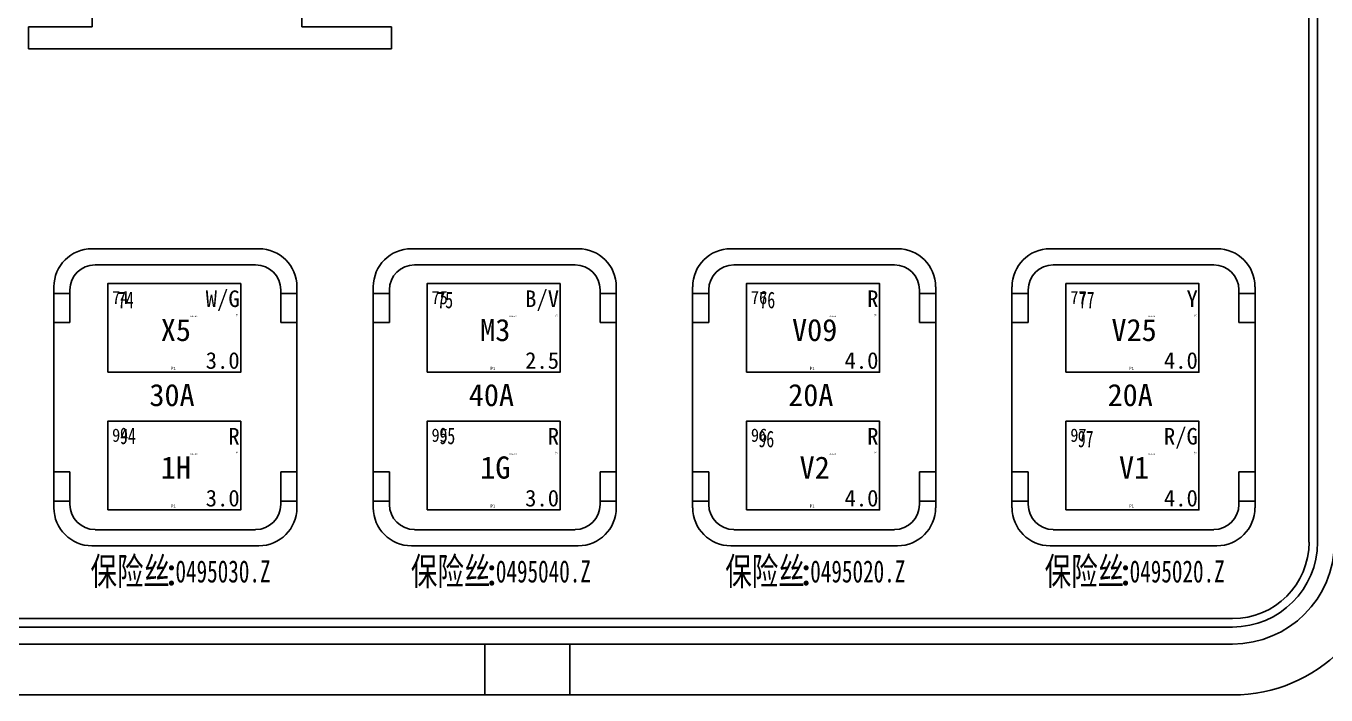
# Model space of a CAD drawing. Header units: millimetres. Extents: x -2653 to 6698, y -4403 to -42.
# Drawn here: x -1153.1 to -1035.9, y -838.9 to -778.5 of the extents above; entities that cross this region are included whole.
import ezdxf
from ezdxf.enums import TextEntityAlignment as Align

# ---------------------------------------------------------------- set-up
doc = ezdxf.new("R2010")
doc.units = ezdxf.units.MM
doc.header["$MEASUREMENT"] = 0
for name, color, linetype in [('文字', 3, 'Continuous'), ('轮廓线', 7, 'Continuous'), ('附件-供应商', 43, 'Continuous'), ('附件-名称', 53, 'Continuous'), ('附件-数量', 21, 'Continuous'), ('附件-编码', 52, 'Continuous')]:
    doc.layers.add(name, color=color, linetype=linetype)
for name, color, linetype, plot in [('附件-不打印', 2, 'Continuous', False), ('隐藏-剥皮长度', 2, 'Continuous', False), ('隐藏-加余量', 1, 'Continuous', False), ('隐藏-备注', 1, 'Continuous', False), ('隐藏-孔位', 1, 'Continuous', False), ('隐藏-对应端子', 2, 'Continuous', False), ('隐藏-规格', 1, 'Continuous', False), ('隐藏-辅助信息', 3, 'Continuous', False), ('隐藏-防水栓', 2, 'Continuous', False)]:
    doc.layers.add(name, color=color, linetype=linetype, plot=plot)
doc.styles.add('CL', font='', dxfattribs={"height": 2})
doc.styles.get("Standard").update_dxf_attribs({"font": 'txt', "bigfont": 'gbcbig.shx'})
doc.styles.add('灯泡', font='', dxfattribs={"width": 0.7})
doc.styles.get('CL').set_extended_font_data('SimSun')
doc.styles.get('灯泡').set_extended_font_data('NSimSun')

# ---------------------------------------------------------------- blocks, each defined once
blk = doc.blocks.new('BX22012-1成')
at = {"color": 0, "lineweight": -3}
for p, q in [((1204.68, 284), (1204.68, 76.12)), ((1205.45, 284), (1205.45, 76.11)), ((1089.21, 120.63), (1121.94, 120.63)), ((1197.79, 69.24), (863.72, 69.24)), ((1197.79, 68.47), (863.72, 68.47)), ((1197.79, 66.94), (863.72, 66.94)), ((1130.36, 62.34), (1066, 62.34)), ((1138.02, 62.34), (1197.79, 62.34))]:
    blk.add_line(p, q, dxfattribs=at)
at = {"color": 0, "lineweight": -3, "ltscale": 0.33495}
for p, q in [((1094.97, 136), (1094.97, 122.61)), ((1113.88, 136), (1113.88, 122.61))]:
    blk.add_line(p, q, dxfattribs=at)
at = {"color": 0, "lineweight": -3, "ltscale": 0.18975}
blk.add_line((1094.97, 122.61), (1089.21, 122.61), dxfattribs=at)
at = {"color": 0, "lineweight": -3, "ltscale": 0.0495}
for p, q in [((1089.21, 122.61), (1089.21, 120.63)), ((1121.94, 122.61), (1121.94, 120.63))]:
    blk.add_line(p, q, dxfattribs=at)
at = {"color": 0, "lineweight": -3, "ltscale": 0.2508}
blk.add_line((1121.94, 122.61), (1113.88, 122.61), dxfattribs=at)
at = {"color": 0, "lineweight": -3, "ltscale": 0.376201}
for p, q in [((1109.99, 102.6), (1094.94, 102.6)), ((1138.79, 102.6), (1123.74, 102.6)), ((1167.58, 102.6), (1152.54, 102.6)), ((1196.38, 102.6), (1181.34, 102.6)), ((1094.94, 75.8), (1109.99, 75.8)), ((1123.74, 75.8), (1138.79, 75.8)), ((1152.54, 75.8), (1167.58, 75.8)), ((1181.34, 75.8), (1196.38, 75.8))]:
    blk.add_line(p, q, dxfattribs=at)
at = {"color": 0, "lineweight": -3, "ltscale": 0.361996}
for p, q in [((1109.7, 101.15), (1095.22, 101.15)), ((1138.5, 101.15), (1124.02, 101.15)), ((1167.3, 101.15), (1152.82, 101.15)), ((1196.1, 101.15), (1181.62, 101.15)), ((1095.22, 77.25), (1109.7, 77.25)), ((1124.02, 77.25), (1138.5, 77.25)), ((1152.82, 77.25), (1167.3, 77.25)), ((1181.62, 77.25), (1196.1, 77.25))]:
    blk.add_line(p, q, dxfattribs=at)
at = {"color": 0, "lineweight": -3, "ltscale": 0.014851}
for p, q in [((1091.51, 99.17), (1091.51, 98.57)), ((1113.42, 98.57), (1113.42, 99.17)), ((1120.31, 99.17), (1120.31, 98.57)), ((1142.22, 98.57), (1142.22, 99.17)), ((1149.1, 99.17), (1149.1, 98.57)), ((1171.02, 98.57), (1171.02, 99.17)), ((1177.9, 99.17), (1177.9, 98.57)), ((1199.82, 98.57), (1199.82, 99.17))]:
    blk.add_line(p, q, dxfattribs=at)
at = {"color": 0, "lineweight": -3, "ltscale": 0.066}
for p, q in [((1091.51, 95.93), (1091.51, 98.57)), ((1092.96, 95.93), (1092.96, 98.57)), ((1111.97, 95.93), (1111.97, 98.57)), ((1113.42, 95.93), (1113.42, 98.57)), ((1120.31, 95.93), (1120.31, 98.57)), ((1121.76, 95.93), (1121.76, 98.57)), ((1140.77, 95.93), (1140.77, 98.57)), ((1142.22, 95.93), (1142.22, 98.57)), ((1149.1, 95.93), (1149.1, 98.57)), ((1150.56, 95.93), (1150.56, 98.57)), ((1169.56, 95.93), (1169.56, 98.57)), ((1171.02, 95.93), (1171.02, 98.57)), ((1177.9, 95.93), (1177.9, 98.57)), ((1179.36, 95.93), (1179.36, 98.57)), ((1198.36, 95.93), (1198.36, 98.57)), ((1199.82, 95.93), (1199.82, 98.57)), ((1091.51, 82.47), (1091.51, 79.83)), ((1092.96, 82.47), (1092.96, 79.83)), ((1111.97, 82.47), (1111.97, 79.83)), ((1113.42, 82.47), (1113.42, 79.83)), ((1120.31, 82.47), (1120.31, 79.83)), ((1121.76, 82.47), (1121.76, 79.83)), ((1140.77, 82.47), (1140.77, 79.83)), ((1142.22, 82.47), (1142.22, 79.83)), ((1149.1, 82.47), (1149.1, 79.83)), ((1150.56, 82.47), (1150.56, 79.83)), ((1169.56, 82.47), (1169.56, 79.83)), ((1171.02, 82.47), (1171.02, 79.83)), ((1177.9, 82.47), (1177.9, 79.83)), ((1179.36, 82.47), (1179.36, 79.83)), ((1198.36, 82.47), (1198.36, 79.83)), ((1199.82, 82.47), (1199.82, 79.83))]:
    blk.add_line(p, q, dxfattribs=at)
at = {"color": 0, "lineweight": -3, "ltscale": 0.036301}
for p, q in [((1091.51, 98.57), (1092.96, 98.57)), ((1120.31, 98.57), (1121.76, 98.57)), ((1149.1, 98.57), (1150.56, 98.57)), ((1177.9, 98.57), (1179.36, 98.57)), ((1091.51, 95.93), (1092.96, 95.93)), ((1120.31, 95.93), (1121.76, 95.93)), ((1149.1, 95.93), (1150.56, 95.93)), ((1177.9, 95.93), (1179.36, 95.93)), ((1092.96, 82.47), (1091.51, 82.47)), ((1121.76, 82.47), (1120.31, 82.47)), ((1150.56, 82.47), (1149.1, 82.47)), ((1179.36, 82.47), (1177.9, 82.47)), ((1092.96, 79.83), (1091.51, 79.83)), ((1121.76, 79.83), (1120.31, 79.83)), ((1150.56, 79.83), (1149.1, 79.83)), ((1179.36, 79.83), (1177.9, 79.83))]:
    blk.add_line(p, q, dxfattribs=at)
at = {"color": 0, "lineweight": -3, "ltscale": 0.007748}
for p, q in [((1092.96, 98.88), (1092.96, 98.57)), ((1111.97, 98.57), (1111.97, 98.88)), ((1121.76, 98.88), (1121.76, 98.57)), ((1140.77, 98.57), (1140.77, 98.88)), ((1150.56, 98.88), (1150.56, 98.57)), ((1169.56, 98.57), (1169.56, 98.88)), ((1179.36, 98.88), (1179.36, 98.57)), ((1198.36, 98.57), (1198.36, 98.88)), ((1092.96, 79.83), (1092.96, 79.52)), ((1111.97, 79.52), (1111.97, 79.83)), ((1121.76, 79.83), (1121.76, 79.52)), ((1140.77, 79.52), (1140.77, 79.83)), ((1150.56, 79.83), (1150.56, 79.52)), ((1169.56, 79.52), (1169.56, 79.83)), ((1179.36, 79.83), (1179.36, 79.52)), ((1198.36, 79.52), (1198.36, 79.83))]:
    blk.add_line(p, q, dxfattribs=at)
at = {"color": 0, "lineweight": -3, "ltscale": 0.036299}
for p, q in [((1111.97, 98.57), (1113.42, 98.57)), ((1140.77, 98.57), (1142.22, 98.57)), ((1169.56, 98.57), (1171.02, 98.57)), ((1198.36, 98.57), (1199.82, 98.57)), ((1111.97, 95.93), (1113.42, 95.93)), ((1140.77, 95.93), (1142.22, 95.93)), ((1169.56, 95.93), (1171.02, 95.93)), ((1198.36, 95.93), (1199.82, 95.93)), ((1113.42, 82.47), (1111.97, 82.47)), ((1142.22, 82.47), (1140.77, 82.47)), ((1171.02, 82.47), (1169.56, 82.47)), ((1199.82, 82.47), (1198.36, 82.47)), ((1113.42, 79.83), (1111.97, 79.83)), ((1142.22, 79.83), (1140.77, 79.83)), ((1171.02, 79.83), (1169.56, 79.83)), ((1199.82, 79.83), (1198.36, 79.83))]:
    blk.add_line(p, q, dxfattribs=at)
at = {"color": 0, "lineweight": -3, "ltscale": 0.3036}
for p, q in [((1091.51, 95.93), (1091.51, 83.79)), ((1120.31, 95.93), (1120.31, 83.79)), ((1149.1, 95.93), (1149.1, 83.79)), ((1177.9, 95.93), (1177.9, 83.79))]:
    blk.add_line(p, q, dxfattribs=at)
at = {"color": 0, "lineweight": -3, "ltscale": 0.032999}
for p, q in [((1113.42, 94.61), (1113.42, 95.93)), ((1142.22, 94.61), (1142.22, 95.93)), ((1171.02, 94.61), (1171.02, 95.93)), ((1199.82, 94.61), (1199.82, 95.93))]:
    blk.add_line(p, q, dxfattribs=at)
at = {"color": 0, "lineweight": -3, "ltscale": 0.303601}
for p, q in [((1113.42, 82.47), (1113.42, 94.61)), ((1142.22, 82.47), (1142.22, 94.61)), ((1171.02, 82.47), (1171.02, 94.61)), ((1199.82, 82.47), (1199.82, 94.61))]:
    blk.add_line(p, q, dxfattribs=at)
at = {"color": 0, "lineweight": -3, "ltscale": 0.033}
for p, q in [((1091.51, 83.79), (1091.51, 82.47)), ((1120.31, 83.79), (1120.31, 82.47)), ((1149.1, 83.79), (1149.1, 82.47)), ((1177.9, 83.79), (1177.9, 82.47))]:
    blk.add_line(p, q, dxfattribs=at)
at = {"color": 0, "lineweight": -3, "ltscale": 0.01485}
for p, q in [((1091.51, 79.83), (1091.51, 79.23)), ((1113.42, 79.23), (1113.42, 79.83)), ((1120.31, 79.83), (1120.31, 79.23)), ((1142.22, 79.23), (1142.22, 79.83)), ((1149.1, 79.83), (1149.1, 79.23)), ((1171.02, 79.23), (1171.02, 79.83)), ((1177.9, 79.83), (1177.9, 79.23)), ((1199.82, 79.23), (1199.82, 79.83))]:
    blk.add_line(p, q, dxfattribs=at)
at = {"color": 0, "lineweight": -3, "ltscale": 0.101351}
for p, q in [((1130.36, 66.94), (1130.36, 62.34)), ((1138.02, 62.34), (1138.02, 66.94))]:
    blk.add_line(p, q, dxfattribs=at)
at = {"color": 0, "lineweight": -3, "ltscale": 0.168918}
blk.add_line((1138.02, 62.34), (1130.36, 62.34), dxfattribs=at)
at = {"color": 0, "lineweight": -3}
for points in [[(1096.36, 91.45), (1108.36, 91.45), (1108.36, 99.45), (1096.36, 99.45)], [(1125.16, 91.45), (1137.16, 91.45), (1137.16, 99.45), (1125.16, 99.45)], [(1153.96, 91.45), (1165.96, 91.45), (1165.96, 99.45), (1153.96, 99.45)], [(1182.76, 91.45), (1194.76, 91.45), (1194.76, 99.45), (1182.76, 99.45)], [(1096.36, 79.03), (1108.36, 79.03), (1108.36, 87.03), (1096.36, 87.03)], [(1125.16, 79.03), (1137.16, 79.03), (1137.16, 87.03), (1125.16, 87.03)], [(1153.96, 79.03), (1165.96, 79.03), (1165.96, 87.03), (1153.96, 87.03)], [(1182.76, 79.03), (1194.76, 79.03), (1194.76, 87.03), (1182.76, 87.03)]]:
    blk.add_lwpolyline(points, close=True, dxfattribs=at)
for centre, radius, start, end in [((1094.94, 99.17), 3.43, 90, 180), ((1109.99, 99.17), 3.43, 0, 90), ((1123.74, 99.17), 3.43, 90, 180), ((1138.79, 99.17), 3.43, 0, 90), ((1152.54, 99.17), 3.43, 90, 180), ((1167.58, 99.17), 3.43, 0, 90), ((1181.34, 99.17), 3.43, 90, 180), ((1196.38, 99.17), 3.43, 0, 90), ((1095.22, 98.88), 2.26, 90, 180), ((1109.7, 98.88), 2.26, 0, 90), ((1124.02, 98.88), 2.26, 90, 180), ((1138.5, 98.88), 2.26, 0, 90), ((1152.82, 98.88), 2.26, 90, 180), ((1167.3, 98.88), 2.26, 0, 90), ((1181.62, 98.88), 2.26, 90, 180), ((1196.1, 98.88), 2.26, 0, 90), ((1094.94, 79.23), 3.43, 180, 270), ((1095.22, 79.52), 2.26, 180, 270), ((1109.7, 79.52), 2.26, 270, 0), ((1109.99, 79.23), 3.43, 270, 0), ((1123.74, 79.23), 3.43, 180, 270), ((1124.02, 79.52), 2.26, 180, 270), ((1138.5, 79.52), 2.26, 270, 0), ((1138.79, 79.23), 3.43, 270, 0), ((1152.54, 79.23), 3.43, 180, 270), ((1152.82, 79.52), 2.26, 180, 270), ((1167.3, 79.52), 2.26, 270, 0), ((1167.58, 79.23), 3.43, 270, 0), ((1181.34, 79.23), 3.43, 180, 270), ((1181.62, 79.52), 2.26, 180, 270), ((1196.1, 79.52), 2.26, 270, 0), ((1196.38, 79.23), 3.43, 270, 0), ((1197.79, 76.13), 13.79, 270, 0), ((1197.79, 76.13), 9.19, 270, 0), ((1197.79, 76.13), 7.66, 270, 0), ((1197.79, 76.13), 6.9, 270, 0)]:
    blk.add_arc(centre, radius, start, end, dxfattribs=at)
at = {"color": 0, "lineweight": -3, "char_height": 1.5, "width": 3.6791, "attachment_point": 1, "style": '灯泡'}
for s, insert in [('74', (1097.28, 98.73)), ('75', (1126.08, 98.73)), ('76', (1155.12, 98.73)), ('77', (1183.92, 98.73)), ('94', (1097.47, 86.47)), ('95', (1126.27, 86.47)), ('96', (1155.03, 86.19)), ('97', (1183.83, 86.19))]:
    blk.add_mtext(s, dxfattribs=dict(at, insert=insert))
blk = doc.blocks.new('电线2')
at = {"layer": '轮廓线', "color": 7, "style": 'CL', "flags": 4}
for tag, p in [('颜色', (5.88, 2.8)), ('线径', (5.88, -2.78))]:
    blk.add_attdef(tag, text='', height=1.5, dxfattribs=at).set_placement(p, align=Align.MIDDLE_RIGHT)
blk.add_attdef('线号', text='', height=2, dxfattribs=at).set_placement((0.13, -0.02), align=Align.MIDDLE_CENTER)
at = {"layer": '隐藏-剥皮长度', "color": 2, "style": 'CL', "width": 0.9, "flags": 4}
blk.add_attdef('剥皮', text='', height=0.1, dxfattribs=at).set_placement((5.74, 1.22), align=Align.MIDDLE_RIGHT)
at = {"layer": '隐藏-加余量', "color": 1, "style": 'CL', "width": 0.9, "flags": 4}
blk.add_attdef('加余量', text='', height=0.1, dxfattribs=at).set_placement((5.74, 1.36), align=Align.MIDDLE_RIGHT)
at = {"layer": '隐藏-备注', "color": 1, "style": 'CL', "width": 0.9, "flags": 5}
blk.add_attdef('备注', text='', height=0.1, dxfattribs=at).set_placement((3.7, -1.38), align=Align.MIDDLE_CENTER)
at = {"layer": '隐藏-孔位', "color": 6, "style": 'CL', "width": 0.9, "flags": 4}
blk.add_attdef('孔位', text='', height=1.2, dxfattribs=at).set_placement((-5.62, 2.91), align=Align.MIDDLE_LEFT)
at = {"layer": '隐藏-对应端子', "color": 2, "style": 'CL', "width": 0.9, "flags": 4}
blk.add_attdef('对应簧片', text='', height=0.1, dxfattribs=at).set_placement((2.06, 1.21), align=Align.MIDDLE_RIGHT)
at = {"layer": '隐藏-规格', "color": 1, "style": 'CL', "width": 0.9, "flags": 5}
blk.add_attdef('规格', text='', height=0.2, dxfattribs=at).set_placement((5.74, -1.39), align=Align.MIDDLE_RIGHT)
at = {"layer": '隐藏-辅助信息', "color": 3, "style": 'CL', "width": 0.9, "flags": 5}
for tag, p in [('供方编码', (3.7, 1.24)), ('编码', (3.7, 1.37))]:
    blk.add_attdef(tag, text='', height=0.1, dxfattribs=at).set_placement(p, align=Align.MIDDLE_CENTER)
at = {"layer": '隐藏-辅助信息', "color": 2, "style": 'CL', "width": 0.9, "flags": 5}
for tag, p in [('辅助', (3.7, 1.51)), ('标识管', (3.7, -1.14))]:
    blk.add_attdef(tag, text='', height=0.1, dxfattribs=at).set_placement(p, align=Align.MIDDLE_CENTER)
at = {"layer": '隐藏-辅助信息', "color": 3, "style": 'CL', "width": 0.9, "flags": 5}
for tag, p in [('线种', (2.06, -1.26)), ('工位', (2.06, -1.38))]:
    blk.add_attdef(tag, text='', height=0.1, dxfattribs=at).set_placement(p, align=Align.MIDDLE_RIGHT)
at = {"layer": '隐藏-辅助信息', "color": 1, "style": 'CL', "width": 0.9, "flags": 5}
blk.add_attdef('选项', text='', height=0.1, dxfattribs=at).set_placement((3.7, -1.26), align=Align.MIDDLE_CENTER)
at = {"layer": '隐藏-辅助信息', "color": 4, "style": 'CL', "width": 0.9, "flags": 4}
blk.add_attdef('位置', text='', height=0.3, dxfattribs=at).set_placement((-0.09, -3.49), align=Align.MIDDLE_CENTER)
at = {"layer": '隐藏-防水栓', "color": 2, "style": 'CL', "width": 0.9, "flags": 4}
blk.add_attdef('防水栓', text='', height=0.1, dxfattribs=at).set_placement((2.06, 1.36), align=Align.MIDDLE_RIGHT)
blk = doc.blocks.new('附件')
at = {"layer": '文字', "color": 3, "style": 'CL'}
blk.add_text(':', height=2.5, dxfattribs=at).set_placement((-3.79, -0.38), align=Align.MIDDLE_CENTER)
at = {"layer": '附件-不打印', "color": 3, "style": 'CL', "width": 0.7, "flags": 5}
for tag, p in [('供方编码', (-8.49, -1.62)), ('范围', (-8.49, -1.32)), ('工位', (-6.9, -1.32)), ('位置', (-5.31, -1.32))]:
    blk.add_attdef(tag, text='', height=0.2, dxfattribs=at).set_placement(p, align=Align.MIDDLE_CENTER)
at = {"layer": '附件-不打印', "color": 1, "style": 'CL'}
for tag, width, flags, p in [('选项', 0.7, 13, (-6.9, -1.62)), ('备注', 0.7, 5, (-5.31, -1.62)), ('规格', 0.7, 5, (-3.72, -1.62)), ('单位', 0.6, 1, (-3.72, -1.32))]:
    blk.add_attdef(tag, text='', height=0.2, dxfattribs=dict(at, width=width, flags=flags)).set_placement(p, align=Align.MIDDLE_CENTER)
at = {"layer": '附件-供应商', "color": 3, "style": 'CL', "width": 0.7, "flags": 8}
blk.add_attdef('供应商', text='', height=2.5, dxfattribs=at).set_placement((-13.4, -0.42), align=Align.MIDDLE_RIGHT)
at = {"layer": '附件-名称', "color": 3, "style": 'CL', "width": 0.7, "flags": 4}
blk.add_attdef('名称', text='', height=2.5, dxfattribs=at).set_placement((-3.92, -0.38), align=Align.MIDDLE_RIGHT)
at = {"layer": '附件-数量', "color": 2, "style": 'CL', "width": 0.7, "flags": 2}
blk.add_attdef('*', text='', height=1, dxfattribs=at).set_placement((15.72, -0.38), align=Align.MIDDLE_CENTER)
at = {"layer": '附件-数量', "color": 2, "style": 'CL', "width": 0.7, "flags": 4}
blk.add_attdef('数量', text='', height=1.2, dxfattribs=at).set_placement((16.07, -0.38), align=Align.MIDDLE_LEFT)
at = {"layer": '附件-编码', "color": 2, "style": 'CL', "width": 0.7, "flags": 4}
blk.add_attdef('编码', text='', height=2.5, dxfattribs=at).set_placement((-3.65, -0.38), align=Align.MIDDLE_LEFT)

msp = doc.modelspace()

# ---------------------------------------------------------------- block references
msp.add_blockref('BX22012-1成', (-2242.14, -901.24))
at = {"lineweight": -3}
ref = msp.add_blockref('电线2', (-1139.75, -805.95), dxfattribs=at)
ref.add_attrib('线号', 'X5', dxfattribs={"layer": '轮廓线', "color": 7, "height": 2, "style": 'CL'}).set_placement((-1139.63, -805.97), align=Align.MIDDLE_CENTER)
ref.add_attrib('线径', '3.0', dxfattribs={"layer": '轮廓线', "color": 7, "height": 1.5, "style": 'CL'}).set_placement((-1133.88, -808.72), align=Align.MIDDLE_RIGHT)
ref.add_attrib('颜色', 'W/G', dxfattribs={"layer": '轮廓线', "color": 7, "height": 1.5, "style": 'CL'}).set_placement((-1133.88, -803.15), align=Align.MIDDLE_RIGHT)
ref.add_attrib('孔位', '74', dxfattribs={"layer": '隐藏-孔位', "color": 6, "height": 1.2, "style": 'CL', "width": 0.9}).set_placement((-1145.38, -803.04), align=Align.MIDDLE_LEFT)
ref.add_attrib('剥皮', '5.0', dxfattribs={"layer": '隐藏-剥皮长度', "color": 2, "height": 0.1, "style": 'CL', "width": 0.9}).set_placement((-1134.01, -804.73), align=Align.MIDDLE_RIGHT)
ref.add_attrib('对应簧片', 'DJ611-A6C', dxfattribs={"layer": '隐藏-对应端子', "color": 2, "height": 0.1, "style": 'CL', "width": 0.9}).set_placement((-1137.7, -804.74), align=Align.MIDDLE_RIGHT)
ref.add_attrib('加余量', '100', dxfattribs={"layer": '隐藏-加余量', "color": 1, "height": 0.1, "style": 'CL', "width": 0.9}).set_placement((-1134.01, -804.59), align=Align.MIDDLE_RIGHT)
ref.add_attrib('位置', 'P1', dxfattribs={"layer": '隐藏-辅助信息', "color": 4, "height": 0.3, "style": 'CL', "width": 0.9}).set_placement((-1139.85, -809.44), align=Align.MIDDLE_CENTER)
ref = msp.add_blockref('电线2', (-1110.96, -805.95), dxfattribs=at)
ref.add_attrib('线号', 'M3', dxfattribs={"layer": '轮廓线', "color": 7, "height": 2, "style": 'CL'}).set_placement((-1110.83, -805.97), align=Align.MIDDLE_CENTER)
ref.add_attrib('线径', '2.5', dxfattribs={"layer": '轮廓线', "color": 7, "height": 1.5, "style": 'CL'}).set_placement((-1105.08, -808.72), align=Align.MIDDLE_RIGHT)
ref.add_attrib('颜色', 'B/V', dxfattribs={"layer": '轮廓线', "color": 7, "height": 1.5, "style": 'CL'}).set_placement((-1105.08, -803.15), align=Align.MIDDLE_RIGHT)
ref.add_attrib('孔位', '75', dxfattribs={"layer": '隐藏-孔位', "color": 6, "height": 1.2, "style": 'CL', "width": 0.9}).set_placement((-1116.58, -803.04), align=Align.MIDDLE_LEFT)
ref.add_attrib('剥皮', '5.0', dxfattribs={"layer": '隐藏-剥皮长度', "color": 2, "height": 0.1, "style": 'CL', "width": 0.9}).set_placement((-1105.21, -804.73), align=Align.MIDDLE_RIGHT)
ref.add_attrib('对应簧片', 'DJ611-A6C', dxfattribs={"layer": '隐藏-对应端子', "color": 2, "height": 0.1, "style": 'CL', "width": 0.9}).set_placement((-1108.9, -804.74), align=Align.MIDDLE_RIGHT)
ref.add_attrib('加余量', '100', dxfattribs={"layer": '隐藏-加余量', "color": 1, "height": 0.1, "style": 'CL', "width": 0.9}).set_placement((-1105.21, -804.59), align=Align.MIDDLE_RIGHT)
ref.add_attrib('位置', 'P1', dxfattribs={"layer": '隐藏-辅助信息', "color": 4, "height": 0.3, "style": 'CL', "width": 0.9}).set_placement((-1111.05, -809.44), align=Align.MIDDLE_CENTER)
ref = msp.add_blockref('电线2', (-1082.16, -805.95), dxfattribs=at)
ref.add_attrib('线号', 'V09', dxfattribs={"layer": '轮廓线', "color": 7, "height": 2, "style": 'CL'}).set_placement((-1082.03, -805.97), align=Align.MIDDLE_CENTER)
ref.add_attrib('线径', '4.0', dxfattribs={"layer": '轮廓线', "color": 7, "height": 1.5, "style": 'CL'}).set_placement((-1076.28, -808.72), align=Align.MIDDLE_RIGHT)
ref.add_attrib('颜色', 'R', dxfattribs={"layer": '轮廓线', "color": 7, "height": 1.5, "style": 'CL'}).set_placement((-1076.28, -803.15), align=Align.MIDDLE_RIGHT)
ref.add_attrib('孔位', '76', dxfattribs={"layer": '隐藏-孔位', "color": 6, "height": 1.2, "style": 'CL', "width": 0.9}).set_placement((-1087.78, -803.04), align=Align.MIDDLE_LEFT)
ref.add_attrib('剥皮', '5.0', dxfattribs={"layer": '隐藏-剥皮长度', "color": 2, "height": 0.1, "style": 'CL', "width": 0.9}).set_placement((-1076.42, -804.73), align=Align.MIDDLE_RIGHT)
ref.add_attrib('对应簧片', 'DJ611-A6D', dxfattribs={"layer": '隐藏-对应端子', "color": 2, "height": 0.1, "style": 'CL', "width": 0.9}).set_placement((-1080.1, -804.74), align=Align.MIDDLE_RIGHT)
ref.add_attrib('加余量', '150', dxfattribs={"layer": '隐藏-加余量', "color": 1, "height": 0.1, "style": 'CL', "width": 0.9}).set_placement((-1076.42, -804.59), align=Align.MIDDLE_RIGHT)
ref.add_attrib('位置', 'P1', dxfattribs={"layer": '隐藏-辅助信息', "color": 4, "height": 0.3, "style": 'CL', "width": 0.9}).set_placement((-1082.25, -809.44), align=Align.MIDDLE_CENTER)
ref = msp.add_blockref('电线2', (-1053.36, -805.95), dxfattribs=at)
ref.add_attrib('线号', 'V25', dxfattribs={"layer": '轮廓线', "color": 7, "height": 2, "style": 'CL'}).set_placement((-1053.23, -805.97), align=Align.MIDDLE_CENTER)
ref.add_attrib('线径', '4.0', dxfattribs={"layer": '轮廓线', "color": 7, "height": 1.5, "style": 'CL'}).set_placement((-1047.48, -808.72), align=Align.MIDDLE_RIGHT)
ref.add_attrib('颜色', 'Y', dxfattribs={"layer": '轮廓线', "color": 7, "height": 1.5, "style": 'CL'}).set_placement((-1047.48, -803.15), align=Align.MIDDLE_RIGHT)
ref.add_attrib('孔位', '77', dxfattribs={"layer": '隐藏-孔位', "color": 6, "height": 1.2, "style": 'CL', "width": 0.9}).set_placement((-1058.98, -803.04), align=Align.MIDDLE_LEFT)
ref.add_attrib('剥皮', '5.0', dxfattribs={"layer": '隐藏-剥皮长度', "color": 2, "height": 0.1, "style": 'CL', "width": 0.9}).set_placement((-1047.62, -804.73), align=Align.MIDDLE_RIGHT)
ref.add_attrib('对应簧片', 'DJ611-A6D', dxfattribs={"layer": '隐藏-对应端子', "color": 2, "height": 0.1, "style": 'CL', "width": 0.9}).set_placement((-1051.3, -804.74), align=Align.MIDDLE_RIGHT)
ref.add_attrib('加余量', '150', dxfattribs={"layer": '隐藏-加余量', "color": 1, "height": 0.1, "style": 'CL', "width": 0.9}).set_placement((-1047.62, -804.59), align=Align.MIDDLE_RIGHT)
ref.add_attrib('位置', 'P1', dxfattribs={"layer": '隐藏-辅助信息', "color": 4, "height": 0.3, "style": 'CL', "width": 0.9}).set_placement((-1053.45, -809.44), align=Align.MIDDLE_CENTER)
ref = msp.add_blockref('电线2', (-1139.75, -818.37), dxfattribs=at)
ref.add_attrib('线号', '1H', dxfattribs={"layer": '轮廓线', "color": 7, "height": 2, "style": 'CL'}).set_placement((-1139.63, -818.38), align=Align.MIDDLE_CENTER)
ref.add_attrib('线径', '3.0', dxfattribs={"layer": '轮廓线', "color": 7, "height": 1.5, "style": 'CL'}).set_placement((-1133.88, -821.14), align=Align.MIDDLE_RIGHT)
ref.add_attrib('颜色', 'R', dxfattribs={"layer": '轮廓线', "color": 7, "height": 1.5, "style": 'CL'}).set_placement((-1133.88, -815.56), align=Align.MIDDLE_RIGHT)
ref.add_attrib('孔位', '94', dxfattribs={"layer": '隐藏-孔位', "color": 6, "height": 1.2, "style": 'CL', "width": 0.9}).set_placement((-1145.38, -815.46), align=Align.MIDDLE_LEFT)
ref.add_attrib('剥皮', '5.0', dxfattribs={"layer": '隐藏-剥皮长度', "color": 2, "height": 0.1, "style": 'CL', "width": 0.9}).set_placement((-1134.01, -817.15), align=Align.MIDDLE_RIGHT)
ref.add_attrib('对应簧片', 'DJ611-A6D', dxfattribs={"layer": '隐藏-对应端子', "color": 2, "height": 0.1, "style": 'CL', "width": 0.9}).set_placement((-1137.7, -817.16), align=Align.MIDDLE_RIGHT)
ref.add_attrib('加余量', '200', dxfattribs={"layer": '隐藏-加余量', "color": 1, "height": 0.1, "style": 'CL', "width": 0.9}).set_placement((-1134.01, -817.01), align=Align.MIDDLE_RIGHT)
ref.add_attrib('位置', 'P1', dxfattribs={"layer": '隐藏-辅助信息', "color": 4, "height": 0.3, "style": 'CL', "width": 0.9}).set_placement((-1139.85, -821.86), align=Align.MIDDLE_CENTER)
ref = msp.add_blockref('电线2', (-1110.96, -818.37), dxfattribs=at)
ref.add_attrib('线号', '1G', dxfattribs={"layer": '轮廓线', "color": 7, "height": 2, "style": 'CL'}).set_placement((-1110.83, -818.38), align=Align.MIDDLE_CENTER)
ref.add_attrib('线径', '3.0', dxfattribs={"layer": '轮廓线', "color": 7, "height": 1.5, "style": 'CL'}).set_placement((-1105.08, -821.14), align=Align.MIDDLE_RIGHT)
ref.add_attrib('颜色', 'R', dxfattribs={"layer": '轮廓线', "color": 7, "height": 1.5, "style": 'CL'}).set_placement((-1105.08, -815.56), align=Align.MIDDLE_RIGHT)
ref.add_attrib('孔位', '95', dxfattribs={"layer": '隐藏-孔位', "color": 6, "height": 1.2, "style": 'CL', "width": 0.9}).set_placement((-1116.58, -815.46), align=Align.MIDDLE_LEFT)
ref.add_attrib('剥皮', '5.0', dxfattribs={"layer": '隐藏-剥皮长度', "color": 2, "height": 0.1, "style": 'CL', "width": 0.9}).set_placement((-1105.21, -817.15), align=Align.MIDDLE_RIGHT)
ref.add_attrib('对应簧片', 'DJ611-A6D', dxfattribs={"layer": '隐藏-对应端子', "color": 2, "height": 0.1, "style": 'CL', "width": 0.9}).set_placement((-1108.9, -817.16), align=Align.MIDDLE_RIGHT)
ref.add_attrib('加余量', '200', dxfattribs={"layer": '隐藏-加余量', "color": 1, "height": 0.1, "style": 'CL', "width": 0.9}).set_placement((-1105.21, -817.01), align=Align.MIDDLE_RIGHT)
ref.add_attrib('位置', 'P1', dxfattribs={"layer": '隐藏-辅助信息', "color": 4, "height": 0.3, "style": 'CL', "width": 0.9}).set_placement((-1111.05, -821.86), align=Align.MIDDLE_CENTER)
ref = msp.add_blockref('电线2', (-1082.16, -818.37), dxfattribs=at)
ref.add_attrib('线号', 'V2', dxfattribs={"layer": '轮廓线', "color": 7, "height": 2, "style": 'CL'}).set_placement((-1082.03, -818.38), align=Align.MIDDLE_CENTER)
ref.add_attrib('线径', '4.0', dxfattribs={"layer": '轮廓线', "color": 7, "height": 1.5, "style": 'CL'}).set_placement((-1076.28, -821.14), align=Align.MIDDLE_RIGHT)
ref.add_attrib('颜色', 'R', dxfattribs={"layer": '轮廓线', "color": 7, "height": 1.5, "style": 'CL'}).set_placement((-1076.28, -815.56), align=Align.MIDDLE_RIGHT)
ref.add_attrib('孔位', '96', dxfattribs={"layer": '隐藏-孔位', "color": 6, "height": 1.2, "style": 'CL', "width": 0.9}).set_placement((-1087.78, -815.46), align=Align.MIDDLE_LEFT)
ref.add_attrib('剥皮', '5.0', dxfattribs={"layer": '隐藏-剥皮长度', "color": 2, "height": 0.1, "style": 'CL', "width": 0.9}).set_placement((-1076.42, -817.15), align=Align.MIDDLE_RIGHT)
ref.add_attrib('对应簧片', 'DJ611-A6D', dxfattribs={"layer": '隐藏-对应端子', "color": 2, "height": 0.1, "style": 'CL', "width": 0.9}).set_placement((-1080.1, -817.16), align=Align.MIDDLE_RIGHT)
ref.add_attrib('加余量', '200', dxfattribs={"layer": '隐藏-加余量', "color": 1, "height": 0.1, "style": 'CL', "width": 0.9}).set_placement((-1076.42, -817.01), align=Align.MIDDLE_RIGHT)
ref.add_attrib('位置', 'P1', dxfattribs={"layer": '隐藏-辅助信息', "color": 4, "height": 0.3, "style": 'CL', "width": 0.9}).set_placement((-1082.25, -821.86), align=Align.MIDDLE_CENTER)
ref = msp.add_blockref('电线2', (-1053.36, -818.37), dxfattribs=at)
ref.add_attrib('线号', 'V1', dxfattribs={"layer": '轮廓线', "color": 7, "height": 2, "style": 'CL'}).set_placement((-1053.23, -818.38), align=Align.MIDDLE_CENTER)
ref.add_attrib('线径', '4.0', dxfattribs={"layer": '轮廓线', "color": 7, "height": 1.5, "style": 'CL'}).set_placement((-1047.48, -821.14), align=Align.MIDDLE_RIGHT)
ref.add_attrib('颜色', 'R/G', dxfattribs={"layer": '轮廓线', "color": 7, "height": 1.5, "style": 'CL'}).set_placement((-1047.48, -815.56), align=Align.MIDDLE_RIGHT)
ref.add_attrib('孔位', '97', dxfattribs={"layer": '隐藏-孔位', "color": 6, "height": 1.2, "style": 'CL', "width": 0.9}).set_placement((-1058.98, -815.46), align=Align.MIDDLE_LEFT)
ref.add_attrib('剥皮', '5.0', dxfattribs={"layer": '隐藏-剥皮长度', "color": 2, "height": 0.1, "style": 'CL', "width": 0.9}).set_placement((-1047.62, -817.15), align=Align.MIDDLE_RIGHT)
ref.add_attrib('对应簧片', 'DJ611-A6D', dxfattribs={"layer": '隐藏-对应端子', "color": 2, "height": 0.1, "style": 'CL', "width": 0.9}).set_placement((-1051.3, -817.16), align=Align.MIDDLE_RIGHT)
ref.add_attrib('加余量', '200', dxfattribs={"layer": '隐藏-加余量', "color": 1, "height": 0.1, "style": 'CL', "width": 0.9}).set_placement((-1047.62, -817.01), align=Align.MIDDLE_RIGHT)
ref.add_attrib('位置', 'P1', dxfattribs={"layer": '隐藏-辅助信息', "color": 4, "height": 0.3, "style": 'CL', "width": 0.9}).set_placement((-1053.45, -821.86), align=Align.MIDDLE_CENTER)
ref = msp.add_blockref('附件', (-1136.24, -827.37))
ref.add_attrib('名称', '保险丝', dxfattribs={"layer": '附件-名称', "color": 3, "height": 2.5, "style": 'CL', "width": 0.7, "flags": 4}).set_placement((-1140.17, -827.75), align=Align.MIDDLE_RIGHT)
ref.add_attrib('编码', '0495030.Z', dxfattribs={"layer": '附件-编码', "color": 2, "height": 2, "style": 'CL', "width": 0.7, "flags": 4}).set_placement((-1139.67, -827.75), align=Align.MIDDLE_LEFT)
ref = msp.add_blockref('附件', (-1107.36, -827.37))
ref.add_attrib('名称', '保险丝', dxfattribs={"layer": '附件-名称', "color": 3, "height": 2.5, "style": 'CL', "width": 0.7, "flags": 4}).set_placement((-1111.28, -827.75), align=Align.MIDDLE_RIGHT)
ref.add_attrib('编码', '0495040.Z', dxfattribs={"layer": '附件-编码', "color": 2, "height": 2, "style": 'CL', "width": 0.7, "flags": 4}).set_placement((-1110.78, -827.75), align=Align.MIDDLE_LEFT)
ref = msp.add_blockref('附件', (-1079.01, -827.37))
ref.add_attrib('名称', '保险丝', dxfattribs={"layer": '附件-名称', "color": 3, "height": 2.5, "style": 'CL', "width": 0.7, "flags": 4}).set_placement((-1082.93, -827.75), align=Align.MIDDLE_RIGHT)
ref.add_attrib('编码', '0495020.Z', dxfattribs={"layer": '附件-编码', "color": 2, "height": 2, "style": 'CL', "width": 0.7, "flags": 4}).set_placement((-1082.43, -827.75), align=Align.MIDDLE_LEFT)
ref = msp.add_blockref('附件', (-1050.21, -827.37))
ref.add_attrib('名称', '保险丝', dxfattribs={"layer": '附件-名称', "color": 3, "height": 2.5, "style": 'CL', "width": 0.7, "flags": 4}).set_placement((-1054.13, -827.75), align=Align.MIDDLE_RIGHT)
ref.add_attrib('编码', '0495020.Z', dxfattribs={"layer": '附件-编码', "color": 2, "height": 2, "style": 'CL', "width": 0.7, "flags": 4}).set_placement((-1053.63, -827.75), align=Align.MIDDLE_LEFT)

# ---------------------------------------------------------------- texts
at = {"layer": '文字', "lineweight": -3, "char_height": 2, "width": 4.24, "attachment_point": 1}
for s, insert in [('{\\fSimSun|b0|i0|c134|p2;30A}', (-1142.02, -810.84)), ('{\\fSimSun|b0|i0|c134|p2;40A}', (-1113.22, -810.84)), ('{\\fSimSun|b0|i0|c134|p2;20A}', (-1084.42, -810.84)), ('{\\fSimSun|b0|i0|c134|p2;20A}', (-1055.62, -810.84))]:
    msp.add_mtext(s, dxfattribs=dict(at, insert=insert))

doc.saveas('drawing.dxf')
